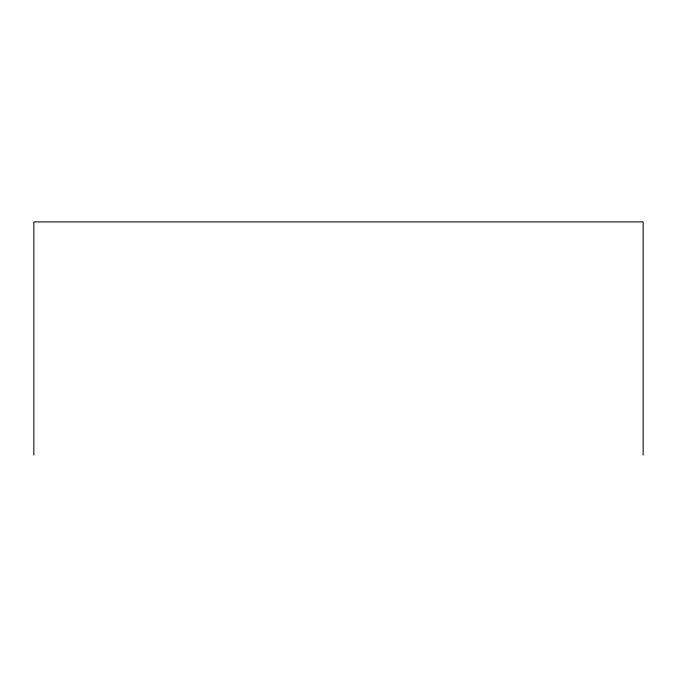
<?xml version="1.0" encoding="UTF-8"?>
<svg xmlns="http://www.w3.org/2000/svg" width="677" height="677" viewBox="0 0 677 677"><rect width="100%" height="100%" fill="white"/><g stroke="black" fill="none" stroke-linecap="round" stroke-linejoin="round"><path stroke-width="1.02" d="M643.15 455.113L643.15 221.887L33.85 221.887L33.85 455.113"/></g></svg>
